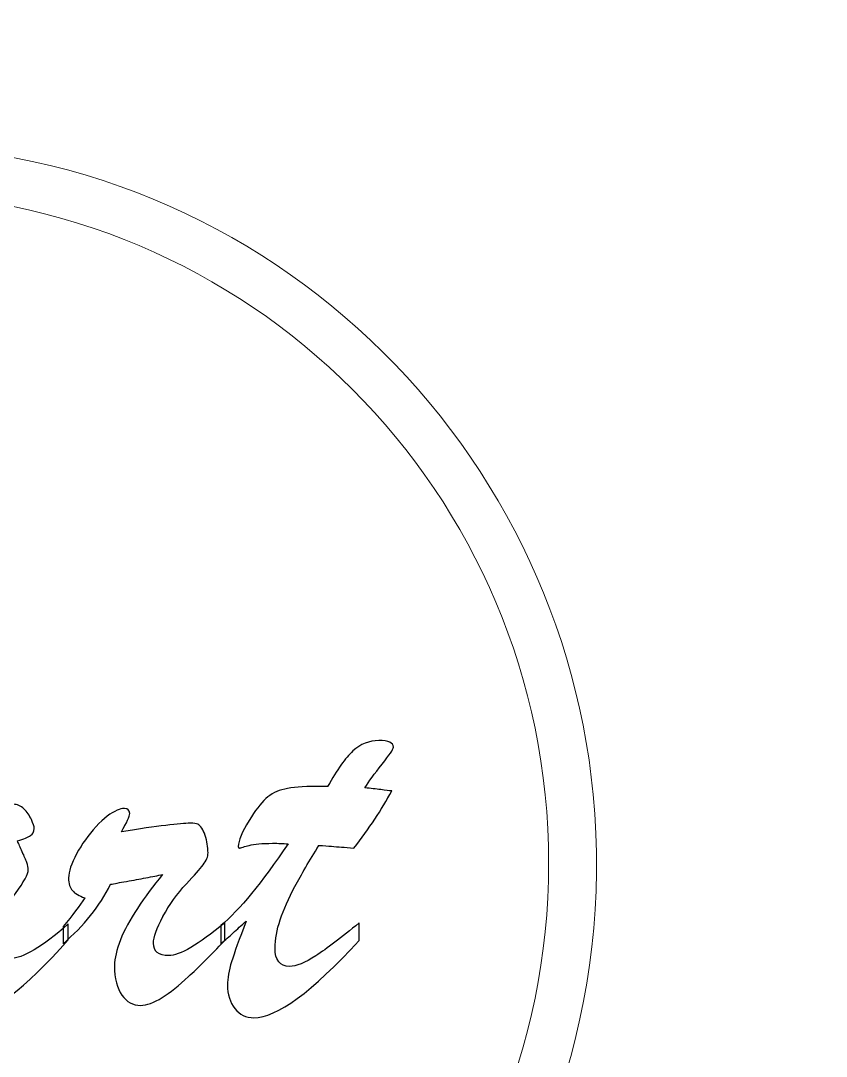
# Model space of a CAD drawing. Header units: millimetres. Extents: x -35 to 35, y -40.2 to 39.8.
# Drawn here: x -16.7 to -8.29, y -6.15 to 4.67 of the extents above; entities that cross this region are included whole.
import ezdxf

# ---------------------------------------------------------------- set-up
doc = ezdxf.new("R2010")
doc.units = ezdxf.units.MM
doc.header["$MEASUREMENT"] = 0
doc.layers.add('layer 1', color=7, linetype='Continuous')

msp = doc.modelspace()

# ---------------------------------------------------------------- linework, layer by layer
at = {"layer": 'layer 1', "color": 142, "lineweight": 20}
msp.add_ellipse((-18.1846, -4.1323), major_axis=(7.0001, 0), ratio=0.9999857, dxfattribs=at)
at = {"layer": 'layer 1', "color": 253, "lineweight": 70}
msp.add_open_spline([(-29.2, 39.8101), (-29.2, 39.8101), (29.1999, 39.8101), (29.1999, 39.8101), (29.1999, 39.8101), (32.39, 39.8101), (35, 37.2001), (35, 34.0102), (35, 34.0102), (35, 34.0102), (35, -34.39), (35, -34.39), (35, -34.39), (35, -37.5799), (32.39, -40.1899), (29.1999, -40.1899), (29.1999, -40.1899), (29.1999, -40.1899), (-29.2, -40.1899), (-29.2, -40.1899), (-29.2, -40.1899), (-32.3901, -40.1899), (-35, -37.5799), (-35, -34.39), (-35, -34.39), (-35, -34.39), (-35, 34.0102), (-35, 34.0102), (-35, 34.0102), (-35, 37.2001), (-32.3901, 39.8101), (-29.2, 39.8101)], degree=3, knots=[0, 0, 0, 0, 0.1111111, 0.1111111, 0.1111111, 0.1111111, 0.2222222, 0.2222222, 0.2222222, 0.2222222, 0.3333333, 0.3333333, 0.3333333, 0.3333333, 0.4444444, 0.4444444, 0.4444444, 0.4444444, 0.5555556, 0.5555556, 0.5555556, 0.5555556, 0.6666667, 0.6666667, 0.6666667, 0.6666667, 0.7777778, 0.7777778, 0.7777778, 0.7777778, 1, 1, 1, 1], dxfattribs=at)
at = {"layer": 'layer 1', "color": 251, "lineweight": 9}
msp.add_open_spline([(-25.6463, -4.8735), (-25.4839, -6.4098), (-24.9148, -7.7068), (-24.02, -8.8423), (-24.02, -8.8423), (-22.5103, -10.7579), (-19.9822, -11.8354), (-17.4496, -11.6003), (-17.4496, -11.6003), (-13.5916, -11.2423), (-10.3082, -7.7774), (-10.7197, -3.4142), (-10.7197, -3.4142), (-11.0872, 0.4827), (-14.5327, 3.7344), (-18.9098, 3.3343), (-18.9098, 3.3343), (-21.0042, 3.1428), (-23.0948, 1.9457), (-24.2573, 0.2694), (-24.2573, 0.2694), (-24.6429, -0.2866), (-25.0012, -0.9057), (-25.2314, -1.5642), (-25.2314, -1.5642), (-25.5847, -2.5752), (-25.7701, -3.7025), (-25.6463, -4.8735)], degree=3, knots=[0, 0, 0, 0, 0.125, 0.125, 0.125, 0.125, 0.25, 0.25, 0.25, 0.25, 0.375, 0.375, 0.375, 0.375, 0.5, 0.5, 0.5, 0.5, 0.625, 0.625, 0.625, 0.625, 0.75, 0.75, 0.75, 0.75, 1, 1, 1, 1], dxfattribs=at)
at = {"layer": 'layer 1', "color": 142}
for points, knots in [([(-13.6113, -3.3308), (-13.6113, -3.3308), (-13.4928, -3.3308), (-13.4928, -3.3308), (-13.4928, -3.3308), (-13.3949, -3.1559), (-13.3075, -3.0326), (-13.2284, -2.9602), (-13.2284, -2.9602), (-13.1494, -2.8877), (-13.0591, -2.8511), (-12.9584, -2.8511), (-12.9584, -2.8511), (-12.8568, -2.8511), (-12.806, -2.8746), (-12.806, -2.9197), (-12.806, -2.9197), (-12.806, -2.9423), (-12.8456, -3.0016), (-12.9246, -3.0994), (-12.9246, -3.0994), (-13.0036, -3.1963), (-13.0638, -3.2781), (-13.1043, -3.3449), (-13.1043, -3.3449), (-13.0422, -3.3515), (-12.9857, -3.3581), (-12.9377, -3.3638), (-12.9377, -3.3638), (-12.8888, -3.3694), (-12.8503, -3.3741), (-12.823, -3.3779), (-12.823, -3.3779), (-12.9274, -3.5717), (-13.0591, -3.7702), (-13.2171, -3.9734), (-13.2171, -3.9734), (-13.2689, -3.9696), (-13.3122, -3.9668), (-13.347, -3.9639), (-13.347, -3.9639), (-13.3818, -3.9611), (-13.4166, -3.9583), (-13.4533, -3.9555), (-13.4533, -3.9555), (-13.489, -3.9527), (-13.5323, -3.9498), (-13.584, -3.9461), (-13.584, -3.9461), (-13.6828, -4.106), (-13.7665, -4.249), (-13.8333, -4.375), (-13.8333, -4.375), (-13.9001, -4.5011), (-13.9519, -4.6168), (-13.9876, -4.7222), (-13.9876, -4.7222), (-14.0234, -4.8266), (-14.0412, -4.9263), (-14.0412, -5.0194), (-14.0412, -5.0194), (-14.0412, -5.1464), (-13.9904, -5.2104), (-13.8898, -5.2104), (-13.8898, -5.2104), (-13.8202, -5.2104), (-13.728, -5.1728), (-13.6151, -5.0985), (-13.6151, -5.0985), (-13.5022, -5.0241), (-13.3517, -4.9103), (-13.1616, -4.756), (-13.1616, -4.756), (-13.1616, -4.756), (-13.1616, -4.9395), (-13.1616, -4.9395), (-13.1616, -4.9395), (-13.6583, -5.4776), (-14.0252, -5.7466), (-14.2623, -5.7466), (-14.2623, -5.7466), (-14.3451, -5.7466), (-14.4119, -5.7146), (-14.4617, -5.6507), (-14.4617, -5.6507), (-14.5125, -5.5858), (-14.5379, -5.503), (-14.5379, -5.4023), (-14.5379, -5.4023), (-14.5379, -5.3346), (-14.5238, -5.2537), (-14.4956, -5.1606), (-14.4956, -5.1606), (-14.4664, -5.0665), (-14.4156, -4.9254), (-14.3423, -4.7363), (-14.3423, -4.7363), (-14.3677, -4.7589), (-14.3921, -4.7796), (-14.4147, -4.8012), (-14.4147, -4.8012), (-14.4382, -4.8219), (-14.4589, -4.8416), (-14.4787, -4.8586), (-14.4787, -4.8586), (-14.4975, -4.8765), (-14.5182, -4.8943), (-14.5408, -4.9141), (-14.5408, -4.9141), (-14.5624, -4.9329), (-14.585, -4.9527), (-14.6066, -4.9733), (-14.6066, -4.9733), (-14.6066, -4.9733), (-14.6066, -4.7824), (-14.6066, -4.7824), (-14.6066, -4.7824), (-14.4138, -4.6206), (-14.1805, -4.3365), (-13.9058, -3.9291), (-13.9058, -3.9291), (-13.934, -3.9282), (-13.9594, -3.9263), (-13.9838, -3.9254), (-13.9838, -3.9254), (-14.0074, -3.9244), (-14.0356, -3.9244), (-14.0685, -3.9244), (-14.0685, -3.9244), (-14.1776, -3.9244), (-14.2585, -3.931), (-14.3112, -3.9461), (-14.3112, -3.9461), (-14.3338, -3.9517), (-14.3545, -3.9574), (-14.3733, -3.9639), (-14.3733, -3.9639), (-14.3931, -3.9705), (-14.4062, -3.9734), (-14.4138, -3.9734), (-14.4138, -3.9734), (-14.4213, -3.9734), (-14.425, -3.9677), (-14.425, -3.9574), (-14.425, -3.9574), (-14.425, -3.8972), (-14.3874, -3.8068), (-14.3112, -3.6864), (-14.3112, -3.6864), (-14.251, -3.5839), (-14.1936, -3.5077), (-14.1391, -3.4578), (-14.1391, -3.4578), (-14.0845, -3.408), (-14.0186, -3.3741), (-13.9406, -3.3572), (-13.9406, -3.3572), (-13.8625, -3.3393), (-13.7524, -3.3308), (-13.6113, -3.3308)], [0, 0, 0, 0, 0.0243902, 0.0243902, 0.0243902, 0.0243902, 0.0487805, 0.0487805, 0.0487805, 0.0487805, 0.0731707, 0.0731707, 0.0731707, 0.0731707, 0.097561, 0.097561, 0.097561, 0.097561, 0.1219512, 0.1219512, 0.1219512, 0.1219512, 0.1463415, 0.1463415, 0.1463415, 0.1463415, 0.1707317, 0.1707317, 0.1707317, 0.1707317, 0.195122, 0.195122, 0.195122, 0.195122, 0.2195122, 0.2195122, 0.2195122, 0.2195122, 0.2439024, 0.2439024, 0.2439024, 0.2439024, 0.2682927, 0.2682927, 0.2682927, 0.2682927, 0.2926829, 0.2926829, 0.2926829, 0.2926829, 0.3170732, 0.3170732, 0.3170732, 0.3170732, 0.3414634, 0.3414634, 0.3414634, 0.3414634, 0.3658537, 0.3658537, 0.3658537, 0.3658537, 0.3902439, 0.3902439, 0.3902439, 0.3902439, 0.4146341, 0.4146341, 0.4146341, 0.4146341, 0.4390244, 0.4390244, 0.4390244, 0.4390244, 0.4634146, 0.4634146, 0.4634146, 0.4634146, 0.4878049, 0.4878049, 0.4878049, 0.4878049, 0.5121951, 0.5121951, 0.5121951, 0.5121951, 0.5365854, 0.5365854, 0.5365854, 0.5365854, 0.5609756, 0.5609756, 0.5609756, 0.5609756, 0.5853659, 0.5853659, 0.5853659, 0.5853659, 0.6097561, 0.6097561, 0.6097561, 0.6097561, 0.6341463, 0.6341463, 0.6341463, 0.6341463, 0.6585366, 0.6585366, 0.6585366, 0.6585366, 0.6829268, 0.6829268, 0.6829268, 0.6829268, 0.7073171, 0.7073171, 0.7073171, 0.7073171, 0.7317073, 0.7317073, 0.7317073, 0.7317073, 0.7560976, 0.7560976, 0.7560976, 0.7560976, 0.7804878, 0.7804878, 0.7804878, 0.7804878, 0.804878, 0.804878, 0.804878, 0.804878, 0.8292683, 0.8292683, 0.8292683, 0.8292683, 0.8536585, 0.8536585, 0.8536585, 0.8536585, 0.8780488, 0.8780488, 0.8780488, 0.8780488, 0.902439, 0.902439, 0.902439, 0.902439, 0.9268293, 0.9268293, 0.9268293, 0.9268293, 0.9512195, 0.9512195, 0.9512195, 0.9512195, 1, 1, 1, 1]), ([(-18.1946, -4.2669), (-17.9152, -4.0129), (-17.6443, -3.8247), (-17.3809, -3.7015), (-17.3809, -3.7015), (-17.1184, -3.5782), (-16.9152, -3.5171), (-16.7722, -3.5171), (-16.7722, -3.5171), (-16.7337, -3.5171), (-16.6979, -3.5331), (-16.664, -3.5651), (-16.664, -3.5651), (-16.6311, -3.5971), (-16.6048, -3.6347), (-16.586, -3.677), (-16.586, -3.677), (-16.5662, -3.7194), (-16.5568, -3.7504), (-16.5568, -3.7711), (-16.5568, -3.7711), (-16.5568, -3.804), (-16.57, -3.8285), (-16.5954, -3.8435), (-16.5954, -3.8435), (-16.6208, -3.8595), (-16.6659, -3.8783), (-16.7308, -3.9), (-16.7308, -3.9), (-16.7177, -3.9301), (-16.7007, -3.9677), (-16.681, -4.0138), (-16.681, -4.0138), (-16.6603, -4.059), (-16.6452, -4.0966), (-16.6339, -4.1248), (-16.6339, -4.1248), (-16.6226, -4.154), (-16.6179, -4.1784), (-16.6179, -4.201), (-16.6179, -4.201), (-16.6179, -4.2452), (-16.6622, -4.3271), (-16.7515, -4.4475), (-16.7515, -4.4475), (-16.84, -4.5679), (-16.903, -4.6563), (-16.9387, -4.7137), (-16.9387, -4.7137), (-16.9745, -4.7711), (-16.9924, -4.8407), (-16.9924, -4.9235), (-16.9924, -4.9235), (-16.9924, -5.059), (-16.9303, -5.1276), (-16.8052, -5.1276), (-16.8052, -5.1276), (-16.6763, -5.1276), (-16.475, -5.0072), (-16.2012, -4.7664), (-16.2012, -4.7664), (-16.2012, -4.7664), (-16.2012, -4.9338), (-16.2012, -4.9338), (-16.2012, -4.9338), (-16.6659, -5.4503), (-16.9989, -5.7081), (-17.1993, -5.7081), (-17.1993, -5.7081), (-17.2718, -5.7081), (-17.3226, -5.6845), (-17.3536, -5.6375), (-17.3536, -5.6375), (-17.3837, -5.5905), (-17.3988, -5.5218), (-17.3988, -5.4296), (-17.3988, -5.4296), (-17.3988, -5.2847), (-17.3461, -5.0749), (-17.2407, -4.7993), (-17.2407, -4.7993), (-17.5098, -5.0966), (-17.7083, -5.3083), (-17.839, -5.4343), (-17.839, -5.4343), (-17.9698, -5.5594), (-18.077, -5.6225), (-18.1617, -5.6225), (-18.1617, -5.6225), (-18.2021, -5.6225), (-18.252, -5.5876), (-18.3131, -5.518), (-18.3131, -5.518), (-18.3734, -5.4475), (-18.427, -5.3572), (-18.474, -5.2462), (-18.474, -5.2462), (-18.521, -5.1352), (-18.5446, -5.0194), (-18.5446, -4.9009), (-18.5446, -4.9009), (-18.5446, -4.8144), (-18.5361, -4.7419), (-18.5201, -4.6845), (-18.5201, -4.6845), (-18.5032, -4.6262), (-18.4712, -4.567), (-18.4232, -4.5067), (-18.4232, -4.5067), (-18.3752, -4.4456), (-18.299, -4.3656), (-18.1946, -4.2669)], [0, 0, 0, 0, 0.0344828, 0.0344828, 0.0344828, 0.0344828, 0.0689655, 0.0689655, 0.0689655, 0.0689655, 0.1034483, 0.1034483, 0.1034483, 0.1034483, 0.137931, 0.137931, 0.137931, 0.137931, 0.1724138, 0.1724138, 0.1724138, 0.1724138, 0.2068966, 0.2068966, 0.2068966, 0.2068966, 0.2413793, 0.2413793, 0.2413793, 0.2413793, 0.2758621, 0.2758621, 0.2758621, 0.2758621, 0.3103448, 0.3103448, 0.3103448, 0.3103448, 0.3448276, 0.3448276, 0.3448276, 0.3448276, 0.3793103, 0.3793103, 0.3793103, 0.3793103, 0.4137931, 0.4137931, 0.4137931, 0.4137931, 0.4482759, 0.4482759, 0.4482759, 0.4482759, 0.4827586, 0.4827586, 0.4827586, 0.4827586, 0.5172414, 0.5172414, 0.5172414, 0.5172414, 0.5517241, 0.5517241, 0.5517241, 0.5517241, 0.5862069, 0.5862069, 0.5862069, 0.5862069, 0.6206897, 0.6206897, 0.6206897, 0.6206897, 0.6551724, 0.6551724, 0.6551724, 0.6551724, 0.6896552, 0.6896552, 0.6896552, 0.6896552, 0.7241379, 0.7241379, 0.7241379, 0.7241379, 0.7586207, 0.7586207, 0.7586207, 0.7586207, 0.7931034, 0.7931034, 0.7931034, 0.7931034, 0.8275862, 0.8275862, 0.8275862, 0.8275862, 0.862069, 0.862069, 0.862069, 0.862069, 0.8965517, 0.8965517, 0.8965517, 0.8965517, 0.9310345, 0.9310345, 0.9310345, 0.9310345, 1, 1, 1, 1]), ([(-16.2548, -4.9733), (-16.2548, -4.9733), (-16.2548, -4.7937), (-16.2548, -4.7937), (-16.2548, -4.7937), (-16.156, -4.6761), (-16.0808, -4.5764), (-16.029, -4.4936), (-16.029, -4.4936), (-16.0883, -4.4729), (-16.1306, -4.4484), (-16.157, -4.4183), (-16.157, -4.4183), (-16.1843, -4.3892), (-16.1974, -4.3449), (-16.1974, -4.2866), (-16.1974, -4.2866), (-16.1974, -4.2198), (-16.1692, -4.1361), (-16.1146, -4.0354), (-16.1146, -4.0354), (-16.0591, -3.9338), (-15.9914, -3.8388), (-15.9105, -3.7504), (-15.9105, -3.7504), (-15.8296, -3.662), (-15.7562, -3.6055), (-15.6904, -3.5792), (-15.6904, -3.5792), (-15.664, -3.567), (-15.6396, -3.5604), (-15.6151, -3.5604), (-15.6151, -3.5604), (-15.5784, -3.5604), (-15.5596, -3.5773), (-15.5596, -3.613), (-15.5596, -3.613), (-15.5596, -3.6441), (-15.5888, -3.7071), (-15.6462, -3.8031), (-15.6462, -3.8031), (-15.267, -3.7438), (-15.0281, -3.7146), (-14.9284, -3.7146), (-14.9284, -3.7146), (-14.8898, -3.7146), (-14.8635, -3.7184), (-14.8484, -3.7259), (-14.8484, -3.7259), (-14.8174, -3.7419), (-14.792, -3.7805), (-14.7713, -3.8416), (-14.7713, -3.8416), (-14.7515, -3.9028), (-14.7412, -3.963), (-14.7412, -4.0241), (-14.7412, -4.0241), (-14.7412, -4.0627), (-14.7581, -4.1041), (-14.792, -4.1493), (-14.792, -4.1493), (-14.8258, -4.1944), (-14.8842, -4.2603), (-14.9669, -4.3468), (-14.9669, -4.3468), (-15.0648, -4.4522), (-15.1457, -4.566), (-15.2125, -4.6892), (-15.2125, -4.6892), (-15.2783, -4.8125), (-15.3113, -4.9056), (-15.3113, -4.9677), (-15.3113, -4.9677), (-15.3113, -5.0543), (-15.2576, -5.0975), (-15.1513, -5.0975), (-15.1513, -5.0975), (-15.0394, -5.0975), (-14.8446, -4.9837), (-14.5671, -4.7551), (-14.5671, -4.7551), (-14.5671, -4.7551), (-14.5671, -4.9404), (-14.5671, -4.9404), (-14.5671, -4.9404), (-14.7205, -5.0994), (-14.8465, -5.2255), (-14.9453, -5.3167), (-14.9453, -5.3167), (-15.045, -5.4089), (-15.1363, -5.4813), (-15.2209, -5.5359), (-15.2209, -5.5359), (-15.3056, -5.5895), (-15.3809, -5.6168), (-15.4477, -5.6168), (-15.4477, -5.6168), (-15.5248, -5.6168), (-15.5888, -5.5811), (-15.6405, -5.5105), (-15.6405, -5.5105), (-15.6922, -5.44), (-15.7176, -5.3374), (-15.7176, -5.2038), (-15.7176, -5.2038), (-15.7176, -5.1248), (-15.697, -5.0345), (-15.6565, -4.9338), (-15.6565, -4.9338), (-15.616, -4.8322), (-15.5568, -4.7231), (-15.4787, -4.6046), (-15.4787, -4.6046), (-15.4006, -4.486), (-15.3131, -4.3675), (-15.2153, -4.2499), (-15.2153, -4.2499), (-15.267, -4.2612), (-15.3244, -4.2725), (-15.3893, -4.2847), (-15.3893, -4.2847), (-15.4533, -4.297), (-15.521, -4.3092), (-15.5935, -4.3224), (-15.5935, -4.3224), (-15.665, -4.3346), (-15.7205, -4.3449), (-15.759, -4.3525), (-15.759, -4.3525), (-15.8729, -4.5811), (-16.0384, -4.788), (-16.2548, -4.9733)], [0, 0, 0, 0, 0.0294118, 0.0294118, 0.0294118, 0.0294118, 0.0588235, 0.0588235, 0.0588235, 0.0588235, 0.0882353, 0.0882353, 0.0882353, 0.0882353, 0.1176471, 0.1176471, 0.1176471, 0.1176471, 0.1470588, 0.1470588, 0.1470588, 0.1470588, 0.1764706, 0.1764706, 0.1764706, 0.1764706, 0.2058824, 0.2058824, 0.2058824, 0.2058824, 0.2352941, 0.2352941, 0.2352941, 0.2352941, 0.2647059, 0.2647059, 0.2647059, 0.2647059, 0.2941176, 0.2941176, 0.2941176, 0.2941176, 0.3235294, 0.3235294, 0.3235294, 0.3235294, 0.3529412, 0.3529412, 0.3529412, 0.3529412, 0.3823529, 0.3823529, 0.3823529, 0.3823529, 0.4117647, 0.4117647, 0.4117647, 0.4117647, 0.4411765, 0.4411765, 0.4411765, 0.4411765, 0.4705882, 0.4705882, 0.4705882, 0.4705882, 0.5, 0.5, 0.5, 0.5, 0.5294118, 0.5294118, 0.5294118, 0.5294118, 0.5588235, 0.5588235, 0.5588235, 0.5588235, 0.5882353, 0.5882353, 0.5882353, 0.5882353, 0.6176471, 0.6176471, 0.6176471, 0.6176471, 0.6470588, 0.6470588, 0.6470588, 0.6470588, 0.6764706, 0.6764706, 0.6764706, 0.6764706, 0.7058824, 0.7058824, 0.7058824, 0.7058824, 0.7352941, 0.7352941, 0.7352941, 0.7352941, 0.7647059, 0.7647059, 0.7647059, 0.7647059, 0.7941176, 0.7941176, 0.7941176, 0.7941176, 0.8235294, 0.8235294, 0.8235294, 0.8235294, 0.8529412, 0.8529412, 0.8529412, 0.8529412, 0.8823529, 0.8823529, 0.8823529, 0.8823529, 0.9117647, 0.9117647, 0.9117647, 0.9117647, 0.9411765, 0.9411765, 0.9411765, 0.9411765, 1, 1, 1, 1])]:
    msp.add_open_spline(points, degree=3, knots=knots, dxfattribs=at)
at = {"layer": 'layer 1', "color": 142, "lineweight": 9}
for points, knots in [([(-13.6113, -3.3308), (-13.6113, -3.3308), (-13.4928, -3.3308), (-13.4928, -3.3308), (-13.4928, -3.3308), (-13.3949, -3.1559), (-13.3075, -3.0326), (-13.2284, -2.9602), (-13.2284, -2.9602), (-13.1494, -2.8877), (-13.0591, -2.8511), (-12.9584, -2.8511), (-12.9584, -2.8511), (-12.8568, -2.8511), (-12.806, -2.8746), (-12.806, -2.9197), (-12.806, -2.9197), (-12.806, -2.9423), (-12.8456, -3.0016), (-12.9246, -3.0994), (-12.9246, -3.0994), (-13.0036, -3.1963), (-13.0638, -3.2781), (-13.1043, -3.3449), (-13.1043, -3.3449), (-13.0422, -3.3515), (-12.9857, -3.3581), (-12.9377, -3.3638), (-12.9377, -3.3638), (-12.8888, -3.3694), (-12.8503, -3.3741), (-12.823, -3.3779), (-12.823, -3.3779), (-12.9274, -3.5717), (-13.0591, -3.7702), (-13.2171, -3.9734), (-13.2171, -3.9734), (-13.2689, -3.9696), (-13.3122, -3.9668), (-13.347, -3.9639), (-13.347, -3.9639), (-13.3818, -3.9611), (-13.4166, -3.9583), (-13.4533, -3.9555), (-13.4533, -3.9555), (-13.489, -3.9527), (-13.5323, -3.9498), (-13.584, -3.9461), (-13.584, -3.9461), (-13.6828, -4.106), (-13.7665, -4.249), (-13.8333, -4.375), (-13.8333, -4.375), (-13.9001, -4.5011), (-13.9519, -4.6168), (-13.9876, -4.7222), (-13.9876, -4.7222), (-14.0234, -4.8266), (-14.0412, -4.9263), (-14.0412, -5.0194), (-14.0412, -5.0194), (-14.0412, -5.1464), (-13.9904, -5.2104), (-13.8898, -5.2104), (-13.8898, -5.2104), (-13.8202, -5.2104), (-13.728, -5.1728), (-13.6151, -5.0985), (-13.6151, -5.0985), (-13.5022, -5.0241), (-13.3517, -4.9103), (-13.1616, -4.756), (-13.1616, -4.756), (-13.1616, -4.756), (-13.1616, -4.9395), (-13.1616, -4.9395), (-13.1616, -4.9395), (-13.6583, -5.4776), (-14.0252, -5.7466), (-14.2623, -5.7466), (-14.2623, -5.7466), (-14.3451, -5.7466), (-14.4119, -5.7146), (-14.4617, -5.6507), (-14.4617, -5.6507), (-14.5125, -5.5858), (-14.5379, -5.503), (-14.5379, -5.4023), (-14.5379, -5.4023), (-14.5379, -5.3346), (-14.5238, -5.2537), (-14.4956, -5.1606), (-14.4956, -5.1606), (-14.4664, -5.0665), (-14.4156, -4.9254), (-14.3423, -4.7363), (-14.3423, -4.7363), (-14.3677, -4.7589), (-14.3921, -4.7796), (-14.4147, -4.8012), (-14.4147, -4.8012), (-14.4382, -4.8219), (-14.4589, -4.8416), (-14.4787, -4.8586), (-14.4787, -4.8586), (-14.4975, -4.8765), (-14.5182, -4.8943), (-14.5408, -4.9141), (-14.5408, -4.9141), (-14.5624, -4.9329), (-14.585, -4.9527), (-14.6066, -4.9733), (-14.6066, -4.9733), (-14.6066, -4.9733), (-14.6066, -4.7824), (-14.6066, -4.7824), (-14.6066, -4.7824), (-14.4138, -4.6206), (-14.1805, -4.3365), (-13.9058, -3.9291), (-13.9058, -3.9291), (-13.934, -3.9282), (-13.9594, -3.9263), (-13.9838, -3.9254), (-13.9838, -3.9254), (-14.0074, -3.9244), (-14.0356, -3.9244), (-14.0685, -3.9244), (-14.0685, -3.9244), (-14.1776, -3.9244), (-14.2585, -3.931), (-14.3112, -3.9461), (-14.3112, -3.9461), (-14.3338, -3.9517), (-14.3545, -3.9574), (-14.3733, -3.9639), (-14.3733, -3.9639), (-14.3931, -3.9705), (-14.4062, -3.9734), (-14.4138, -3.9734), (-14.4138, -3.9734), (-14.4213, -3.9734), (-14.425, -3.9677), (-14.425, -3.9574), (-14.425, -3.9574), (-14.425, -3.8972), (-14.3874, -3.8068), (-14.3112, -3.6864), (-14.3112, -3.6864), (-14.251, -3.5839), (-14.1936, -3.5077), (-14.1391, -3.4578), (-14.1391, -3.4578), (-14.0845, -3.408), (-14.0186, -3.3741), (-13.9406, -3.3572), (-13.9406, -3.3572), (-13.8625, -3.3393), (-13.7524, -3.3308), (-13.6113, -3.3308)], [0, 0, 0, 0, 0.0243902, 0.0243902, 0.0243902, 0.0243902, 0.0487805, 0.0487805, 0.0487805, 0.0487805, 0.0731707, 0.0731707, 0.0731707, 0.0731707, 0.097561, 0.097561, 0.097561, 0.097561, 0.1219512, 0.1219512, 0.1219512, 0.1219512, 0.1463415, 0.1463415, 0.1463415, 0.1463415, 0.1707317, 0.1707317, 0.1707317, 0.1707317, 0.195122, 0.195122, 0.195122, 0.195122, 0.2195122, 0.2195122, 0.2195122, 0.2195122, 0.2439024, 0.2439024, 0.2439024, 0.2439024, 0.2682927, 0.2682927, 0.2682927, 0.2682927, 0.2926829, 0.2926829, 0.2926829, 0.2926829, 0.3170732, 0.3170732, 0.3170732, 0.3170732, 0.3414634, 0.3414634, 0.3414634, 0.3414634, 0.3658537, 0.3658537, 0.3658537, 0.3658537, 0.3902439, 0.3902439, 0.3902439, 0.3902439, 0.4146341, 0.4146341, 0.4146341, 0.4146341, 0.4390244, 0.4390244, 0.4390244, 0.4390244, 0.4634146, 0.4634146, 0.4634146, 0.4634146, 0.4878049, 0.4878049, 0.4878049, 0.4878049, 0.5121951, 0.5121951, 0.5121951, 0.5121951, 0.5365854, 0.5365854, 0.5365854, 0.5365854, 0.5609756, 0.5609756, 0.5609756, 0.5609756, 0.5853659, 0.5853659, 0.5853659, 0.5853659, 0.6097561, 0.6097561, 0.6097561, 0.6097561, 0.6341463, 0.6341463, 0.6341463, 0.6341463, 0.6585366, 0.6585366, 0.6585366, 0.6585366, 0.6829268, 0.6829268, 0.6829268, 0.6829268, 0.7073171, 0.7073171, 0.7073171, 0.7073171, 0.7317073, 0.7317073, 0.7317073, 0.7317073, 0.7560976, 0.7560976, 0.7560976, 0.7560976, 0.7804878, 0.7804878, 0.7804878, 0.7804878, 0.804878, 0.804878, 0.804878, 0.804878, 0.8292683, 0.8292683, 0.8292683, 0.8292683, 0.8536585, 0.8536585, 0.8536585, 0.8536585, 0.8780488, 0.8780488, 0.8780488, 0.8780488, 0.902439, 0.902439, 0.902439, 0.902439, 0.9268293, 0.9268293, 0.9268293, 0.9268293, 0.9512195, 0.9512195, 0.9512195, 0.9512195, 1, 1, 1, 1]), ([(-18.1946, -4.2669), (-17.9152, -4.0129), (-17.6443, -3.8247), (-17.3809, -3.7015), (-17.3809, -3.7015), (-17.1184, -3.5782), (-16.9152, -3.5171), (-16.7722, -3.5171), (-16.7722, -3.5171), (-16.7337, -3.5171), (-16.6979, -3.5331), (-16.664, -3.5651), (-16.664, -3.5651), (-16.6311, -3.5971), (-16.6048, -3.6347), (-16.586, -3.677), (-16.586, -3.677), (-16.5662, -3.7194), (-16.5568, -3.7504), (-16.5568, -3.7711), (-16.5568, -3.7711), (-16.5568, -3.804), (-16.57, -3.8285), (-16.5954, -3.8435), (-16.5954, -3.8435), (-16.6208, -3.8595), (-16.6659, -3.8783), (-16.7308, -3.9), (-16.7308, -3.9), (-16.7177, -3.9301), (-16.7007, -3.9677), (-16.681, -4.0138), (-16.681, -4.0138), (-16.6603, -4.059), (-16.6452, -4.0966), (-16.6339, -4.1248), (-16.6339, -4.1248), (-16.6226, -4.154), (-16.6179, -4.1784), (-16.6179, -4.201), (-16.6179, -4.201), (-16.6179, -4.2452), (-16.6622, -4.3271), (-16.7515, -4.4475), (-16.7515, -4.4475), (-16.84, -4.5679), (-16.903, -4.6563), (-16.9387, -4.7137), (-16.9387, -4.7137), (-16.9745, -4.7711), (-16.9924, -4.8407), (-16.9924, -4.9235), (-16.9924, -4.9235), (-16.9924, -5.059), (-16.9303, -5.1276), (-16.8052, -5.1276), (-16.8052, -5.1276), (-16.6763, -5.1276), (-16.475, -5.0072), (-16.2012, -4.7664), (-16.2012, -4.7664), (-16.2012, -4.7664), (-16.2012, -4.9338), (-16.2012, -4.9338), (-16.2012, -4.9338), (-16.6659, -5.4503), (-16.9989, -5.7081), (-17.1993, -5.7081), (-17.1993, -5.7081), (-17.2718, -5.7081), (-17.3226, -5.6845), (-17.3536, -5.6375), (-17.3536, -5.6375), (-17.3837, -5.5905), (-17.3988, -5.5218), (-17.3988, -5.4296), (-17.3988, -5.4296), (-17.3988, -5.2847), (-17.3461, -5.0749), (-17.2407, -4.7993), (-17.2407, -4.7993), (-17.5098, -5.0966), (-17.7083, -5.3083), (-17.839, -5.4343), (-17.839, -5.4343), (-17.9698, -5.5594), (-18.077, -5.6225), (-18.1617, -5.6225), (-18.1617, -5.6225), (-18.2021, -5.6225), (-18.252, -5.5876), (-18.3131, -5.518), (-18.3131, -5.518), (-18.3734, -5.4475), (-18.427, -5.3572), (-18.474, -5.2462), (-18.474, -5.2462), (-18.521, -5.1352), (-18.5446, -5.0194), (-18.5446, -4.9009), (-18.5446, -4.9009), (-18.5446, -4.8144), (-18.5361, -4.7419), (-18.5201, -4.6845), (-18.5201, -4.6845), (-18.5032, -4.6262), (-18.4712, -4.567), (-18.4232, -4.5067), (-18.4232, -4.5067), (-18.3752, -4.4456), (-18.299, -4.3656), (-18.1946, -4.2669)], [0, 0, 0, 0, 0.0344828, 0.0344828, 0.0344828, 0.0344828, 0.0689655, 0.0689655, 0.0689655, 0.0689655, 0.1034483, 0.1034483, 0.1034483, 0.1034483, 0.137931, 0.137931, 0.137931, 0.137931, 0.1724138, 0.1724138, 0.1724138, 0.1724138, 0.2068966, 0.2068966, 0.2068966, 0.2068966, 0.2413793, 0.2413793, 0.2413793, 0.2413793, 0.2758621, 0.2758621, 0.2758621, 0.2758621, 0.3103448, 0.3103448, 0.3103448, 0.3103448, 0.3448276, 0.3448276, 0.3448276, 0.3448276, 0.3793103, 0.3793103, 0.3793103, 0.3793103, 0.4137931, 0.4137931, 0.4137931, 0.4137931, 0.4482759, 0.4482759, 0.4482759, 0.4482759, 0.4827586, 0.4827586, 0.4827586, 0.4827586, 0.5172414, 0.5172414, 0.5172414, 0.5172414, 0.5517241, 0.5517241, 0.5517241, 0.5517241, 0.5862069, 0.5862069, 0.5862069, 0.5862069, 0.6206897, 0.6206897, 0.6206897, 0.6206897, 0.6551724, 0.6551724, 0.6551724, 0.6551724, 0.6896552, 0.6896552, 0.6896552, 0.6896552, 0.7241379, 0.7241379, 0.7241379, 0.7241379, 0.7586207, 0.7586207, 0.7586207, 0.7586207, 0.7931034, 0.7931034, 0.7931034, 0.7931034, 0.8275862, 0.8275862, 0.8275862, 0.8275862, 0.862069, 0.862069, 0.862069, 0.862069, 0.8965517, 0.8965517, 0.8965517, 0.8965517, 0.9310345, 0.9310345, 0.9310345, 0.9310345, 1, 1, 1, 1]), ([(-16.2548, -4.9733), (-16.2548, -4.9733), (-16.2548, -4.7937), (-16.2548, -4.7937), (-16.2548, -4.7937), (-16.156, -4.6761), (-16.0808, -4.5764), (-16.029, -4.4936), (-16.029, -4.4936), (-16.0883, -4.4729), (-16.1306, -4.4484), (-16.157, -4.4183), (-16.157, -4.4183), (-16.1843, -4.3892), (-16.1974, -4.3449), (-16.1974, -4.2866), (-16.1974, -4.2866), (-16.1974, -4.2198), (-16.1692, -4.1361), (-16.1146, -4.0354), (-16.1146, -4.0354), (-16.0591, -3.9338), (-15.9914, -3.8388), (-15.9105, -3.7504), (-15.9105, -3.7504), (-15.8296, -3.662), (-15.7562, -3.6055), (-15.6904, -3.5792), (-15.6904, -3.5792), (-15.664, -3.567), (-15.6396, -3.5604), (-15.6151, -3.5604), (-15.6151, -3.5604), (-15.5784, -3.5604), (-15.5596, -3.5773), (-15.5596, -3.613), (-15.5596, -3.613), (-15.5596, -3.6441), (-15.5888, -3.7071), (-15.6462, -3.8031), (-15.6462, -3.8031), (-15.267, -3.7438), (-15.0281, -3.7146), (-14.9284, -3.7146), (-14.9284, -3.7146), (-14.8898, -3.7146), (-14.8635, -3.7184), (-14.8484, -3.7259), (-14.8484, -3.7259), (-14.8174, -3.7419), (-14.792, -3.7805), (-14.7713, -3.8416), (-14.7713, -3.8416), (-14.7515, -3.9028), (-14.7412, -3.963), (-14.7412, -4.0241), (-14.7412, -4.0241), (-14.7412, -4.0627), (-14.7581, -4.1041), (-14.792, -4.1493), (-14.792, -4.1493), (-14.8258, -4.1944), (-14.8842, -4.2603), (-14.9669, -4.3468), (-14.9669, -4.3468), (-15.0648, -4.4522), (-15.1457, -4.566), (-15.2125, -4.6892), (-15.2125, -4.6892), (-15.2783, -4.8125), (-15.3113, -4.9056), (-15.3113, -4.9677), (-15.3113, -4.9677), (-15.3113, -5.0543), (-15.2576, -5.0975), (-15.1513, -5.0975), (-15.1513, -5.0975), (-15.0394, -5.0975), (-14.8446, -4.9837), (-14.5671, -4.7551), (-14.5671, -4.7551), (-14.5671, -4.7551), (-14.5671, -4.9404), (-14.5671, -4.9404), (-14.5671, -4.9404), (-14.7205, -5.0994), (-14.8465, -5.2255), (-14.9453, -5.3167), (-14.9453, -5.3167), (-15.045, -5.4089), (-15.1363, -5.4813), (-15.2209, -5.5359), (-15.2209, -5.5359), (-15.3056, -5.5895), (-15.3809, -5.6168), (-15.4477, -5.6168), (-15.4477, -5.6168), (-15.5248, -5.6168), (-15.5888, -5.5811), (-15.6405, -5.5105), (-15.6405, -5.5105), (-15.6922, -5.44), (-15.7176, -5.3374), (-15.7176, -5.2038), (-15.7176, -5.2038), (-15.7176, -5.1248), (-15.697, -5.0345), (-15.6565, -4.9338), (-15.6565, -4.9338), (-15.616, -4.8322), (-15.5568, -4.7231), (-15.4787, -4.6046), (-15.4787, -4.6046), (-15.4006, -4.486), (-15.3131, -4.3675), (-15.2153, -4.2499), (-15.2153, -4.2499), (-15.267, -4.2612), (-15.3244, -4.2725), (-15.3893, -4.2847), (-15.3893, -4.2847), (-15.4533, -4.297), (-15.521, -4.3092), (-15.5935, -4.3224), (-15.5935, -4.3224), (-15.665, -4.3346), (-15.7205, -4.3449), (-15.759, -4.3525), (-15.759, -4.3525), (-15.8729, -4.5811), (-16.0384, -4.788), (-16.2548, -4.9733)], [0, 0, 0, 0, 0.0294118, 0.0294118, 0.0294118, 0.0294118, 0.0588235, 0.0588235, 0.0588235, 0.0588235, 0.0882353, 0.0882353, 0.0882353, 0.0882353, 0.1176471, 0.1176471, 0.1176471, 0.1176471, 0.1470588, 0.1470588, 0.1470588, 0.1470588, 0.1764706, 0.1764706, 0.1764706, 0.1764706, 0.2058824, 0.2058824, 0.2058824, 0.2058824, 0.2352941, 0.2352941, 0.2352941, 0.2352941, 0.2647059, 0.2647059, 0.2647059, 0.2647059, 0.2941176, 0.2941176, 0.2941176, 0.2941176, 0.3235294, 0.3235294, 0.3235294, 0.3235294, 0.3529412, 0.3529412, 0.3529412, 0.3529412, 0.3823529, 0.3823529, 0.3823529, 0.3823529, 0.4117647, 0.4117647, 0.4117647, 0.4117647, 0.4411765, 0.4411765, 0.4411765, 0.4411765, 0.4705882, 0.4705882, 0.4705882, 0.4705882, 0.5, 0.5, 0.5, 0.5, 0.5294118, 0.5294118, 0.5294118, 0.5294118, 0.5588235, 0.5588235, 0.5588235, 0.5588235, 0.5882353, 0.5882353, 0.5882353, 0.5882353, 0.6176471, 0.6176471, 0.6176471, 0.6176471, 0.6470588, 0.6470588, 0.6470588, 0.6470588, 0.6764706, 0.6764706, 0.6764706, 0.6764706, 0.7058824, 0.7058824, 0.7058824, 0.7058824, 0.7352941, 0.7352941, 0.7352941, 0.7352941, 0.7647059, 0.7647059, 0.7647059, 0.7647059, 0.7941176, 0.7941176, 0.7941176, 0.7941176, 0.8235294, 0.8235294, 0.8235294, 0.8235294, 0.8529412, 0.8529412, 0.8529412, 0.8529412, 0.8823529, 0.8823529, 0.8823529, 0.8823529, 0.9117647, 0.9117647, 0.9117647, 0.9117647, 0.9411765, 0.9411765, 0.9411765, 0.9411765, 1, 1, 1, 1])]:
    msp.add_open_spline(points, degree=3, knots=knots, dxfattribs=at)

doc.saveas('drawing.dxf')
